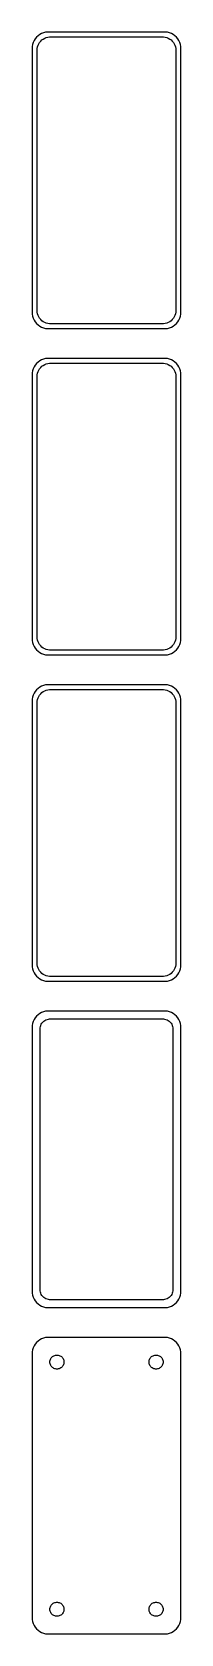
# Model space of a CAD drawing. Header units: metres. Extents: x -22 to 22, y 450 to 936.
import ezdxf

# ---------------------------------------------------------------- set-up
doc = ezdxf.new("R2010")
doc.units = ezdxf.units.M

msp = doc.modelspace()

# ---------------------------------------------------------------- linework, layer by layer
for p, q in [((-21.8815, 933.409), (-22.1489, 932.841)), ((-21.5451, 933.939), (-21.8815, 933.409)), ((-21.1448, 934.423), (-21.5451, 933.939)), ((-20.6871, 934.853), (-21.1448, 934.423)), ((-20.1791, 935.222), (-20.6871, 934.853)), ((-20.2361, 932.851), (-19.9159, 933.238)), ((-19.6289, 935.524), (-20.1791, 935.222)), ((-19.9159, 933.238), (-19.5497, 933.582)), ((-19.0451, 935.755), (-19.6289, 935.524)), ((-19.5497, 933.582), (-19.1433, 933.877)), ((-19.1433, 933.877), (-18.7031, 934.119)), ((-18.4369, 935.911), (-19.0451, 935.755)), ((-18.7031, 934.119), (-18.2361, 934.304)), ((-17.8139, 935.99), (-18.4369, 935.911)), ((-18.2361, 934.304), (-17.7495, 934.429)), ((17.8139, 935.99), (-17.8139, 935.99)), ((-17.7495, 934.429), (-17.2512, 934.492)), ((-17.2512, 934.492), (17.2512, 934.492)), ((17.2512, 934.492), (17.7495, 934.429)), ((17.7495, 934.429), (18.2361, 934.304)), ((18.4369, 935.911), (17.8139, 935.99)), ((18.2361, 934.304), (18.7031, 934.119)), ((19.0451, 935.755), (18.4369, 935.911)), ((18.7031, 934.119), (19.1433, 933.877)), ((19.6289, 935.524), (19.0451, 935.755)), ((19.1433, 933.877), (19.5497, 933.582)), ((19.5497, 933.582), (19.9159, 933.238)), ((20.1791, 935.222), (19.6289, 935.524)), ((19.9159, 933.238), (20.2361, 932.851)), ((20.6871, 934.853), (20.1791, 935.222)), ((21.1448, 934.423), (20.6871, 934.853)), ((21.5451, 933.939), (21.1448, 934.423)), ((21.8815, 933.409), (21.5451, 933.939)), ((22.1489, 932.841), (21.8815, 933.409)), ((-22.4606, 931.627), (-22.5, 931)), ((-22.5, 931), (-22.5, 851)), ((-22.3429, 932.243), (-22.4606, 931.627)), ((-22.1489, 932.841), (-22.3429, 932.243)), ((-21, 930.5), (-20.9684, 931.001)), ((-21, 851.5), (-21, 930.5)), ((-20.9684, 931.001), (-20.8743, 931.495)), ((-20.8743, 931.495), (-20.7191, 931.972)), ((-20.7191, 931.972), (-20.5052, 932.427)), ((-20.5052, 932.427), (-20.2361, 932.851)), ((20.2361, 932.851), (20.5052, 932.427)), ((20.5052, 932.427), (20.7191, 931.972)), ((20.7191, 931.972), (20.8743, 931.495)), ((20.8743, 931.495), (20.9684, 931.001)), ((20.9684, 931.001), (21, 930.5)), ((21, 930.5), (21, 851.5)), ((22.3429, 932.243), (22.1489, 932.841)), ((22.4606, 931.627), (22.3429, 932.243)), ((22.5, 931), (22.4606, 931.627)), ((22.5, 851), (22.5, 931)), ((-22.5, 851), (-22.4606, 850.373)), ((-20.9684, 850.999), (-21, 851.5)), ((-20.8743, 850.505), (-20.9684, 850.999)), ((-20.7191, 850.028), (-20.8743, 850.505)), ((20.8743, 850.505), (20.7191, 850.028)), ((20.9684, 850.999), (20.8743, 850.505)), ((21, 851.5), (20.9684, 850.999)), ((22.4606, 850.373), (22.5, 851)), ((-22.4606, 850.373), (-22.3429, 849.757)), ((-22.3429, 849.757), (-22.1489, 849.159)), ((-22.1489, 849.159), (-21.8815, 848.591)), ((-21.8815, 848.591), (-21.5451, 848.061)), ((-21.5451, 848.061), (-21.1448, 847.577)), ((-21.1448, 847.577), (-20.6871, 847.147)), ((-20.5052, 849.573), (-20.7191, 850.028)), ((-20.6871, 847.147), (-20.1791, 846.778)), ((-20.2361, 849.149), (-20.5052, 849.573)), ((-19.9159, 848.762), (-20.2361, 849.149)), ((-20.1791, 846.778), (-19.6289, 846.476)), ((-19.5497, 848.418), (-19.9159, 848.762)), ((-19.6289, 846.476), (-19.0451, 846.245)), ((-19.1433, 848.123), (-19.5497, 848.418)), ((-18.7031, 847.881), (-19.1433, 848.123)), ((-19.0451, 846.245), (-18.4369, 846.089)), ((-18.2361, 847.696), (-18.7031, 847.881)), ((-18.4369, 846.089), (-17.8139, 846.01)), ((-17.7495, 847.571), (-18.2361, 847.696)), ((-17.8139, 846.01), (17.8139, 846.01)), ((-17.2512, 847.508), (-17.7495, 847.571)), ((17.2512, 847.508), (-17.2512, 847.508)), ((17.7495, 847.571), (17.2512, 847.508)), ((18.2361, 847.696), (17.7495, 847.571)), ((17.8139, 846.01), (18.4369, 846.089)), ((18.7031, 847.881), (18.2361, 847.696)), ((18.4369, 846.089), (19.0451, 846.245)), ((19.1433, 848.123), (18.7031, 847.881)), ((19.0451, 846.245), (19.6289, 846.476)), ((19.5497, 848.418), (19.1433, 848.123)), ((19.9159, 848.762), (19.5497, 848.418)), ((19.6289, 846.476), (20.1791, 846.778)), ((20.2361, 849.149), (19.9159, 848.762)), ((20.1791, 846.778), (20.6871, 847.147)), ((20.5052, 849.573), (20.2361, 849.149)), ((20.7191, 850.028), (20.5052, 849.573)), ((20.6871, 847.147), (21.1448, 847.577)), ((21.1448, 847.577), (21.5451, 848.061)), ((21.5451, 848.061), (21.8815, 848.591)), ((21.8815, 848.591), (22.1489, 849.159)), ((22.1489, 849.159), (22.3429, 849.757)), ((22.3429, 849.757), (22.4606, 850.373)), ((-20.1791, 836.222), (-20.6871, 835.853)), ((-19.6289, 836.524), (-20.1791, 836.222)), ((-19.0451, 836.755), (-19.6289, 836.524)), ((-18.4369, 836.911), (-19.0451, 836.755)), ((-17.8139, 836.99), (-18.4369, 836.911)), ((17.8139, 836.99), (-17.8139, 836.99)), ((18.4369, 836.911), (17.8139, 836.99)), ((19.0451, 836.755), (18.4369, 836.911)), ((19.6289, 836.524), (19.0451, 836.755)), ((20.1791, 836.222), (19.6289, 836.524)), ((20.6871, 835.853), (20.1791, 836.222)), ((-22.4606, 832.627), (-22.5, 832)), ((-22.5, 832), (-22.5, 752)), ((-22.3429, 833.243), (-22.4606, 832.627)), ((-22.1489, 833.841), (-22.3429, 833.243)), ((-21.8815, 834.409), (-22.1489, 833.841)), ((-21.5451, 834.939), (-21.8815, 834.409)), ((-21.1448, 835.423), (-21.5451, 834.939)), ((-20.6871, 835.853), (-21.1448, 835.423)), ((-21, 831.5), (-20.9684, 832.001)), ((-21, 752.5), (-21, 831.5)), ((-20.9684, 832.001), (-20.8743, 832.495)), ((-20.8743, 832.495), (-20.7191, 832.972)), ((-20.7191, 832.972), (-20.5052, 833.427)), ((-20.5052, 833.427), (-20.2361, 833.851)), ((-20.2361, 833.851), (-19.9159, 834.238)), ((-19.9159, 834.238), (-19.5497, 834.582)), ((-19.5497, 834.582), (-19.1433, 834.877)), ((-19.1433, 834.877), (-18.7031, 835.119)), ((-18.7031, 835.119), (-18.2361, 835.304)), ((-18.2361, 835.304), (-17.7495, 835.429)), ((-17.7495, 835.429), (-17.2512, 835.492)), ((-17.2512, 835.492), (17.2512, 835.492)), ((17.2512, 835.492), (17.7495, 835.429)), ((17.7495, 835.429), (18.2361, 835.304)), ((18.2361, 835.304), (18.7031, 835.119)), ((18.7031, 835.119), (19.1433, 834.877)), ((19.1433, 834.877), (19.5497, 834.582)), ((19.5497, 834.582), (19.9159, 834.238)), ((19.9159, 834.238), (20.2361, 833.851)), ((20.2361, 833.851), (20.5052, 833.427)), ((20.5052, 833.427), (20.7191, 832.972)), ((21.1448, 835.423), (20.6871, 835.853)), ((20.7191, 832.972), (20.8743, 832.495)), ((20.8743, 832.495), (20.9684, 832.001)), ((20.9684, 832.001), (21, 831.5)), ((21, 831.5), (21, 752.5)), ((21.5451, 834.939), (21.1448, 835.423)), ((21.8815, 834.409), (21.5451, 834.939)), ((22.1489, 833.841), (21.8815, 834.409)), ((22.3429, 833.243), (22.1489, 833.841)), ((22.4606, 832.627), (22.3429, 833.243)), ((22.5, 832), (22.4606, 832.627)), ((22.5, 752), (22.5, 832)), ((-22.5, 752), (-22.4606, 751.373)), ((-22.4606, 751.373), (-22.3429, 750.757)), ((-22.3429, 750.757), (-22.1489, 750.159)), ((-22.1489, 750.159), (-21.8815, 749.591)), ((-21.8815, 749.591), (-21.5451, 749.061)), ((-21.5451, 749.061), (-21.1448, 748.577)), ((-21.1448, 748.577), (-20.6871, 748.147)), ((-20.9684, 751.999), (-21, 752.5)), ((-20.8743, 751.505), (-20.9684, 751.999)), ((-20.7191, 751.028), (-20.8743, 751.505)), ((-20.5052, 750.573), (-20.7191, 751.028)), ((-20.2361, 750.149), (-20.5052, 750.573)), ((-19.9159, 749.762), (-20.2361, 750.149)), ((-19.5497, 749.418), (-19.9159, 749.762)), ((-19.1433, 749.123), (-19.5497, 749.418)), ((-18.7031, 748.881), (-19.1433, 749.123)), ((-18.2361, 748.696), (-18.7031, 748.881)), ((-17.7495, 748.571), (-18.2361, 748.696)), ((-17.2512, 748.508), (-17.7495, 748.571)), ((17.2512, 748.508), (-17.2512, 748.508)), ((17.7495, 748.571), (17.2512, 748.508)), ((18.2361, 748.696), (17.7495, 748.571)), ((18.7031, 748.881), (18.2361, 748.696)), ((19.1433, 749.123), (18.7031, 748.881)), ((19.5497, 749.418), (19.1433, 749.123)), ((19.9159, 749.762), (19.5497, 749.418)), ((20.2361, 750.149), (19.9159, 749.762)), ((20.5052, 750.573), (20.2361, 750.149)), ((20.7191, 751.028), (20.5052, 750.573)), ((20.6871, 748.147), (21.1448, 748.577)), ((20.8743, 751.505), (20.7191, 751.028)), ((20.9684, 751.999), (20.8743, 751.505)), ((21, 752.5), (20.9684, 751.999)), ((21.1448, 748.577), (21.5451, 749.061)), ((21.5451, 749.061), (21.8815, 749.591)), ((21.8815, 749.591), (22.1489, 750.159)), ((22.1489, 750.159), (22.3429, 750.757)), ((22.3429, 750.757), (22.4606, 751.373)), ((22.4606, 751.373), (22.5, 752)), ((-20.6871, 748.147), (-20.1791, 747.778)), ((-20.1791, 747.778), (-19.6289, 747.476)), ((-19.6289, 747.476), (-19.0451, 747.245)), ((-19.0451, 747.245), (-18.4369, 747.089)), ((-18.4369, 747.089), (-17.8139, 747.01)), ((-17.8139, 747.01), (17.8139, 747.01)), ((17.8139, 747.01), (18.4369, 747.089)), ((18.4369, 747.089), (19.0451, 747.245)), ((19.0451, 747.245), (19.6289, 747.476)), ((19.6289, 747.476), (20.1791, 747.778)), ((20.1791, 747.778), (20.6871, 748.147)), ((-22.3429, 734.243), (-22.4606, 733.627)), ((-22.1489, 734.841), (-22.3429, 734.243)), ((-21.8815, 735.409), (-22.1489, 734.841)), ((-21.5451, 735.939), (-21.8815, 735.409)), ((-21.1448, 736.423), (-21.5451, 735.939)), ((-20.6871, 736.853), (-21.1448, 736.423)), ((-20.8743, 733.495), (-20.7191, 733.972)), ((-20.7191, 733.972), (-20.5052, 734.427)), ((-20.1791, 737.222), (-20.6871, 736.853)), ((-20.5052, 734.427), (-20.2361, 734.851)), ((-20.2361, 734.851), (-19.9159, 735.238)), ((-19.6289, 737.524), (-20.1791, 737.222)), ((-19.9159, 735.238), (-19.5497, 735.582)), ((-19.0451, 737.755), (-19.6289, 737.524)), ((-19.5497, 735.582), (-19.1433, 735.877)), ((-19.1433, 735.877), (-18.7031, 736.119)), ((-18.4369, 737.911), (-19.0451, 737.755)), ((-18.7031, 736.119), (-18.2361, 736.304)), ((-17.8139, 737.99), (-18.4369, 737.911)), ((-18.2361, 736.304), (-17.7495, 736.429)), ((17.8139, 737.99), (-17.8139, 737.99)), ((-17.7495, 736.429), (-17.2512, 736.492)), ((-17.2512, 736.492), (17.2512, 736.492)), ((17.2512, 736.492), (17.7495, 736.429)), ((17.7495, 736.429), (18.2361, 736.304)), ((18.4369, 737.911), (17.8139, 737.99)), ((18.2361, 736.304), (18.7031, 736.119)), ((19.0451, 737.755), (18.4369, 737.911)), ((18.7031, 736.119), (19.1433, 735.877)), ((19.6289, 737.524), (19.0451, 737.755)), ((19.1433, 735.877), (19.5497, 735.582)), ((19.5497, 735.582), (19.9159, 735.238)), ((20.1791, 737.222), (19.6289, 737.524)), ((19.9159, 735.238), (20.2361, 734.851)), ((20.6871, 736.853), (20.1791, 737.222)), ((20.2361, 734.851), (20.5052, 734.427)), ((20.5052, 734.427), (20.7191, 733.972)), ((21.1448, 736.423), (20.6871, 736.853)), ((20.7191, 733.972), (20.8743, 733.495)), ((21.5451, 735.939), (21.1448, 736.423)), ((21.8815, 735.409), (21.5451, 735.939)), ((22.1489, 734.841), (21.8815, 735.409)), ((22.3429, 734.243), (22.1489, 734.841)), ((22.4606, 733.627), (22.3429, 734.243)), ((-22.4606, 733.627), (-22.5, 733)), ((-22.5, 733), (-22.5, 653)), ((-21, 732.5), (-20.9684, 733.001)), ((-21, 653.5), (-21, 732.5)), ((-20.9684, 733.001), (-20.8743, 733.495)), ((20.8743, 733.495), (20.9684, 733.001)), ((20.9684, 733.001), (21, 732.5)), ((21, 732.5), (21, 653.5)), ((22.5, 733), (22.4606, 733.627)), ((22.5, 653), (22.5, 733)), ((-22.5, 653), (-22.4606, 652.373)), ((-22.4606, 652.373), (-22.3429, 651.757)), ((-22.3429, 651.757), (-22.1489, 651.159)), ((-20.9684, 652.999), (-21, 653.5)), ((-20.8743, 652.505), (-20.9684, 652.999)), ((-20.7191, 652.028), (-20.8743, 652.505)), ((-20.5052, 651.573), (-20.7191, 652.028)), ((-20.2361, 651.149), (-20.5052, 651.573)), ((20.5052, 651.573), (20.2361, 651.149)), ((20.7191, 652.028), (20.5052, 651.573)), ((20.8743, 652.505), (20.7191, 652.028)), ((20.9684, 652.999), (20.8743, 652.505)), ((21, 653.5), (20.9684, 652.999)), ((22.1489, 651.159), (22.3429, 651.757)), ((22.3429, 651.757), (22.4606, 652.373)), ((22.4606, 652.373), (22.5, 653)), ((-22.1489, 651.159), (-21.8815, 650.591)), ((-21.8815, 650.591), (-21.5451, 650.061)), ((-21.5451, 650.061), (-21.1448, 649.577)), ((-21.1448, 649.577), (-20.6871, 649.147)), ((-20.6871, 649.147), (-20.1791, 648.778)), ((-19.9159, 650.762), (-20.2361, 651.149)), ((-20.1791, 648.778), (-19.6289, 648.476)), ((-19.5497, 650.418), (-19.9159, 650.762)), ((-19.6289, 648.476), (-19.0451, 648.245)), ((-19.1433, 650.123), (-19.5497, 650.418)), ((-18.7031, 649.881), (-19.1433, 650.123)), ((-19.0451, 648.245), (-18.4369, 648.089)), ((-18.2361, 649.696), (-18.7031, 649.881)), ((-18.4369, 648.089), (-17.8139, 648.01)), ((-17.7495, 649.571), (-18.2361, 649.696)), ((-17.8139, 648.01), (17.8139, 648.01)), ((-17.2512, 649.508), (-17.7495, 649.571)), ((17.2512, 649.508), (-17.2512, 649.508)), ((17.7495, 649.571), (17.2512, 649.508)), ((18.2361, 649.696), (17.7495, 649.571)), ((17.8139, 648.01), (18.4369, 648.089)), ((18.7031, 649.881), (18.2361, 649.696)), ((18.4369, 648.089), (19.0451, 648.245)), ((19.1433, 650.123), (18.7031, 649.881)), ((19.0451, 648.245), (19.6289, 648.476)), ((19.5497, 650.418), (19.1433, 650.123)), ((19.9159, 650.762), (19.5497, 650.418)), ((19.6289, 648.476), (20.1791, 648.778)), ((20.2361, 651.149), (19.9159, 650.762)), ((20.1791, 648.778), (20.6871, 649.147)), ((20.6871, 649.147), (21.1448, 649.577)), ((21.1448, 649.577), (21.5451, 650.061)), ((21.5451, 650.061), (21.8815, 650.591)), ((21.8815, 650.591), (22.1489, 651.159)), ((-21.5451, 636.939), (-21.8815, 636.409)), ((-21.1448, 637.423), (-21.5451, 636.939)), ((-20.6871, 637.853), (-21.1448, 637.423)), ((-20.1791, 638.222), (-20.6871, 637.853)), ((-19.6289, 638.524), (-20.1791, 638.222)), ((-19.0451, 638.755), (-19.6289, 638.524)), ((-18.4369, 638.911), (-19.0451, 638.755)), ((-17.8139, 638.99), (-18.4369, 638.911)), ((17.8139, 638.99), (-17.8139, 638.99)), ((18.4369, 638.911), (17.8139, 638.99)), ((19.0451, 638.755), (18.4369, 638.911)), ((19.6289, 638.524), (19.0451, 638.755)), ((20.1791, 638.222), (19.6289, 638.524)), ((20.6871, 637.853), (20.1791, 638.222)), ((21.1448, 637.423), (20.6871, 637.853)), ((21.5451, 636.939), (21.1448, 637.423)), ((21.8815, 636.409), (21.5451, 636.939)), ((-22.4606, 634.627), (-22.5, 634)), ((-22.5, 634), (-22.5, 554)), ((-22.3429, 635.243), (-22.4606, 634.627)), ((-22.1489, 635.841), (-22.3429, 635.243)), ((-21.8815, 636.409), (-22.1489, 635.841)), ((-20.1129, 633.5), (-20.0884, 633.89)), ((-20.1129, 554.5), (-20.1129, 633.5)), ((-20.0884, 633.89), (-20.0151, 634.274)), ((-20.0151, 634.274), (-19.8943, 634.646)), ((-19.8943, 634.646), (-19.7279, 635)), ((-19.7279, 635), (-19.5184, 635.33)), ((-19.5184, 635.33), (-19.2692, 635.631)), ((-19.2692, 635.631), (-18.9842, 635.899)), ((-18.9842, 635.899), (-18.668, 636.128)), ((-18.668, 636.128), (-18.3254, 636.317)), ((-18.3254, 636.317), (-17.9619, 636.461)), ((-17.9619, 636.461), (-17.5833, 636.558)), ((-17.5833, 636.558), (-17.1954, 636.607)), ((-17.1954, 636.607), (17.1954, 636.607)), ((17.1954, 636.607), (17.5833, 636.558)), ((17.5833, 636.558), (17.9619, 636.461)), ((17.9619, 636.461), (18.3254, 636.317)), ((18.3254, 636.317), (18.668, 636.128)), ((18.668, 636.128), (18.9842, 635.899)), ((18.9842, 635.899), (19.2692, 635.631)), ((19.2692, 635.631), (19.5184, 635.33)), ((19.5184, 635.33), (19.7279, 635)), ((19.7279, 635), (19.8943, 634.646)), ((19.8943, 634.646), (20.0151, 634.274)), ((20.0151, 634.274), (20.0884, 633.89)), ((20.0884, 633.89), (20.1129, 633.5)), ((20.1129, 633.5), (20.1129, 554.5)), ((22.1489, 635.841), (21.8815, 636.409)), ((22.3429, 635.243), (22.1489, 635.841)), ((22.4606, 634.627), (22.3429, 635.243)), ((22.5, 634), (22.4606, 634.627)), ((22.5, 554), (22.5, 634)), ((-20.0884, 554.11), (-20.1129, 554.5)), ((-20.0151, 553.726), (-20.0884, 554.11)), ((20.0884, 554.11), (20.0151, 553.726)), ((20.1129, 554.5), (20.0884, 554.11)), ((-22.5, 554), (-22.4606, 553.373)), ((-22.4606, 553.373), (-22.3429, 552.757)), ((-22.3429, 552.757), (-22.1489, 552.159)), ((-22.1489, 552.159), (-21.8815, 551.591)), ((-21.8815, 551.591), (-21.5451, 551.061)), ((-21.5451, 551.061), (-21.1448, 550.577)), ((-21.1448, 550.577), (-20.6871, 550.147)), ((-20.6871, 550.147), (-20.1791, 549.778)), ((-20.1791, 549.778), (-19.6289, 549.476)), ((-19.8943, 553.354), (-20.0151, 553.726)), ((-19.7279, 553), (-19.8943, 553.354)), ((-19.5184, 552.67), (-19.7279, 553)), ((-19.6289, 549.476), (-19.0451, 549.245)), ((-19.2692, 552.369), (-19.5184, 552.67)), ((-18.9842, 552.101), (-19.2692, 552.369)), ((-19.0451, 549.245), (-18.4369, 549.089)), ((-18.668, 551.872), (-18.9842, 552.101)), ((-18.3254, 551.683), (-18.668, 551.872)), ((-17.9619, 551.539), (-18.3254, 551.683)), ((-17.5833, 551.442), (-17.9619, 551.539)), ((-17.1954, 551.393), (-17.5833, 551.442)), ((17.1954, 551.393), (-17.1954, 551.393)), ((17.5833, 551.442), (17.1954, 551.393)), ((17.9619, 551.539), (17.5833, 551.442)), ((18.3254, 551.683), (17.9619, 551.539)), ((18.668, 551.872), (18.3254, 551.683)), ((18.4369, 549.089), (19.0451, 549.245)), ((18.9842, 552.101), (18.668, 551.872)), ((19.2692, 552.369), (18.9842, 552.101)), ((19.0451, 549.245), (19.6289, 549.476)), ((19.5184, 552.67), (19.2692, 552.369)), ((19.7279, 553), (19.5184, 552.67)), ((19.6289, 549.476), (20.1791, 549.778)), ((19.8943, 553.354), (19.7279, 553)), ((20.0151, 553.726), (19.8943, 553.354)), ((20.1791, 549.778), (20.6871, 550.147)), ((20.6871, 550.147), (21.1448, 550.577)), ((21.1448, 550.577), (21.5451, 551.061)), ((21.5451, 551.061), (21.8815, 551.591)), ((21.8815, 551.591), (22.1489, 552.159)), ((22.1489, 552.159), (22.3429, 552.757)), ((22.3429, 552.757), (22.4606, 553.373)), ((22.4606, 553.373), (22.5, 554)), ((-18.4369, 549.089), (-17.8139, 549.01)), ((-17.8139, 549.01), (17.8139, 549.01)), ((17.8139, 549.01), (18.4369, 549.089)), ((-19.6289, 539.524), (-20.1791, 539.222)), ((-19.0451, 539.755), (-19.6289, 539.524)), ((-18.4369, 539.911), (-19.0451, 539.755)), ((-17.8139, 539.99), (-18.4369, 539.911)), ((17.8139, 539.99), (-17.8139, 539.99)), ((18.4369, 539.911), (17.8139, 539.99)), ((19.0451, 539.755), (18.4369, 539.911)), ((19.6289, 539.524), (19.0451, 539.755)), ((20.1791, 539.222), (19.6289, 539.524)), ((-22.4606, 535.627), (-22.5, 535)), ((-22.5, 535), (-22.5, 455)), ((-22.3429, 536.243), (-22.4606, 535.627)), ((-22.1489, 536.841), (-22.3429, 536.243)), ((-21.8815, 537.409), (-22.1489, 536.841)), ((-21.5451, 537.939), (-21.8815, 537.409)), ((-21.1448, 538.423), (-21.5451, 537.939)), ((-20.6871, 538.853), (-21.1448, 538.423)), ((-20.1791, 539.222), (-20.6871, 538.853)), ((-15.6598, 534.531), (-15.4001, 534.597)), ((-15.4001, 534.597), (-15.1341, 534.631)), ((-15.1341, 534.631), (-14.8659, 534.631)), ((-14.8659, 534.631), (-14.5999, 534.597)), ((-14.5999, 534.597), (-14.3401, 534.531)), ((14.3401, 534.531), (14.5999, 534.597)), ((14.5999, 534.597), (14.8659, 534.631)), ((14.8659, 534.631), (15.1341, 534.631)), ((15.1341, 534.631), (15.4001, 534.597)), ((15.4001, 534.597), (15.6598, 534.531)), ((20.6871, 538.853), (20.1791, 539.222)), ((21.1448, 538.423), (20.6871, 538.853)), ((21.5451, 537.939), (21.1448, 538.423)), ((21.8815, 537.409), (21.5451, 537.939)), ((22.1489, 536.841), (21.8815, 537.409)), ((22.3429, 536.243), (22.1489, 536.841)), ((22.4606, 535.627), (22.3429, 536.243)), ((22.5, 535), (22.4606, 535.627)), ((22.5, 455), (22.5, 535)), ((-17.1353, 532.5), (-17.1185, 532.768)), ((-17.1185, 532.232), (-17.1353, 532.5)), ((-17.1185, 532.768), (-17.0682, 533.031)), ((-17.0682, 531.969), (-17.1185, 532.232)), ((-17.0682, 533.031), (-16.9853, 533.286)), ((-16.9853, 531.714), (-17.0682, 531.969)), ((-16.9853, 533.286), (-16.8712, 533.529)), ((-16.8712, 531.471), (-16.9853, 531.714)), ((-16.8712, 533.529), (-16.7275, 533.755)), ((-16.7275, 531.245), (-16.8712, 531.471)), ((-16.7275, 533.755), (-16.5565, 533.962)), ((-16.5565, 531.038), (-16.7275, 531.245)), ((-16.5565, 533.962), (-16.3611, 534.145)), ((-16.3611, 530.855), (-16.5565, 531.038)), ((-16.3611, 534.145), (-16.1441, 534.303)), ((-16.1441, 530.697), (-16.3611, 530.855)), ((-16.1441, 534.303), (-15.9091, 534.432)), ((-15.9091, 530.568), (-16.1441, 530.697)), ((-15.9091, 534.432), (-15.6598, 534.531)), ((-15.6598, 530.469), (-15.9091, 530.568)), ((-15.4001, 530.403), (-15.6598, 530.469)), ((-15.1341, 530.369), (-15.4001, 530.403)), ((-14.8659, 530.369), (-15.1341, 530.369)), ((-14.5999, 530.403), (-14.8659, 530.369)), ((-14.3401, 530.469), (-14.5999, 530.403)), ((-14.3401, 534.531), (-14.0908, 534.432)), ((-14.0908, 530.568), (-14.3401, 530.469)), ((-14.0908, 534.432), (-13.8559, 534.303)), ((-13.8559, 530.697), (-14.0908, 530.568)), ((-13.8559, 534.303), (-13.6389, 534.145)), ((-13.6389, 530.855), (-13.8559, 530.697)), ((-13.6389, 534.145), (-13.4434, 533.962)), ((-13.4434, 531.038), (-13.6389, 530.855)), ((-13.4434, 533.962), (-13.2725, 533.755)), ((-13.2725, 531.245), (-13.4434, 531.038)), ((-13.2725, 533.755), (-13.1288, 533.529)), ((-13.1288, 531.471), (-13.2725, 531.245)), ((-13.1288, 533.529), (-13.0146, 533.286)), ((-13.0146, 531.714), (-13.1288, 531.471)), ((-13.0146, 533.286), (-12.9318, 533.031)), ((-12.9318, 531.969), (-13.0146, 531.714)), ((-12.9318, 533.031), (-12.8815, 532.768)), ((-12.8815, 532.232), (-12.9318, 531.969)), ((-12.8815, 532.768), (-12.8647, 532.5)), ((-12.8647, 532.5), (-12.8815, 532.232)), ((12.8647, 532.5), (12.8815, 532.768)), ((12.8815, 532.232), (12.8647, 532.5)), ((12.8815, 532.768), (12.9318, 533.031)), ((12.9318, 531.969), (12.8815, 532.232)), ((12.9318, 533.031), (13.0146, 533.286)), ((13.0146, 531.714), (12.9318, 531.969)), ((13.0146, 533.286), (13.1288, 533.529)), ((13.1288, 531.471), (13.0146, 531.714)), ((13.1288, 533.529), (13.2725, 533.755)), ((13.2725, 531.245), (13.1288, 531.471)), ((13.2725, 533.755), (13.4434, 533.962)), ((13.4434, 531.038), (13.2725, 531.245)), ((13.4434, 533.962), (13.6389, 534.145)), ((13.6389, 530.855), (13.4434, 531.038)), ((13.6389, 534.145), (13.8559, 534.303)), ((13.8559, 530.697), (13.6389, 530.855)), ((13.8559, 534.303), (14.0908, 534.432)), ((14.0908, 530.568), (13.8559, 530.697)), ((14.0908, 534.432), (14.3401, 534.531)), ((14.3401, 530.469), (14.0908, 530.568)), ((14.5999, 530.403), (14.3401, 530.469)), ((14.8659, 530.369), (14.5999, 530.403)), ((15.1341, 530.369), (14.8659, 530.369)), ((15.4001, 530.403), (15.1341, 530.369)), ((15.6598, 530.469), (15.4001, 530.403)), ((15.6598, 534.531), (15.9091, 534.432)), ((15.9091, 530.568), (15.6598, 530.469)), ((15.9091, 534.432), (16.1441, 534.303)), ((16.1441, 530.697), (15.9091, 530.568)), ((16.1441, 534.303), (16.3611, 534.145)), ((16.3611, 530.855), (16.1441, 530.697)), ((16.3611, 534.145), (16.5565, 533.962)), ((16.5565, 531.038), (16.3611, 530.855)), ((16.5565, 533.962), (16.7275, 533.755)), ((16.7275, 531.245), (16.5565, 531.038)), ((16.7275, 533.755), (16.8712, 533.529)), ((16.8712, 531.471), (16.7275, 531.245)), ((16.8712, 533.529), (16.9853, 533.286)), ((16.9853, 531.714), (16.8712, 531.471)), ((16.9853, 533.286), (17.0682, 533.031)), ((17.0682, 531.969), (16.9853, 531.714)), ((17.0682, 533.031), (17.1185, 532.768)), ((17.1185, 532.232), (17.0682, 531.969)), ((17.1185, 532.768), (17.1353, 532.5)), ((17.1353, 532.5), (17.1185, 532.232)), ((-17.1353, 457.5), (-17.1185, 457.768)), ((-17.1185, 457.232), (-17.1353, 457.5)), ((-17.1185, 457.768), (-17.0682, 458.031)), ((-17.0682, 456.969), (-17.1185, 457.232)), ((-17.0682, 458.031), (-16.9853, 458.286)), ((-16.9853, 456.714), (-17.0682, 456.969)), ((-16.9853, 458.286), (-16.8712, 458.529)), ((-16.8712, 458.529), (-16.7275, 458.755)), ((-16.7275, 458.755), (-16.5565, 458.962)), ((-16.5565, 458.962), (-16.3611, 459.145)), ((-16.3611, 459.145), (-16.1441, 459.303)), ((-16.1441, 459.303), (-15.9091, 459.432)), ((-15.9091, 459.432), (-15.6598, 459.531)), ((-15.6598, 459.531), (-15.4001, 459.597)), ((-15.4001, 459.597), (-15.1341, 459.631)), ((-15.1341, 459.631), (-14.8659, 459.631)), ((-14.8659, 459.631), (-14.5999, 459.597)), ((-14.5999, 459.597), (-14.3401, 459.531)), ((-14.3401, 459.531), (-14.0908, 459.432)), ((-14.0908, 459.432), (-13.8559, 459.303)), ((-13.8559, 459.303), (-13.6389, 459.145)), ((-13.6389, 459.145), (-13.4434, 458.962)), ((-13.4434, 458.962), (-13.2725, 458.755)), ((-13.2725, 458.755), (-13.1288, 458.529)), ((-13.1288, 458.529), (-13.0146, 458.286)), ((-13.0146, 458.286), (-12.9318, 458.031)), ((-12.9318, 456.969), (-13.0146, 456.714)), ((-12.9318, 458.031), (-12.8815, 457.768)), ((-12.8815, 457.232), (-12.9318, 456.969)), ((-12.8815, 457.768), (-12.8647, 457.5)), ((-12.8647, 457.5), (-12.8815, 457.232)), ((12.8647, 457.5), (12.8815, 457.768)), ((12.8815, 457.232), (12.8647, 457.5)), ((12.8815, 457.768), (12.9318, 458.031)), ((12.9318, 456.969), (12.8815, 457.232)), ((12.9318, 458.031), (13.0146, 458.286)), ((13.0146, 456.714), (12.9318, 456.969)), ((13.0146, 458.286), (13.1288, 458.529)), ((13.1288, 458.529), (13.2725, 458.755)), ((13.2725, 458.755), (13.4434, 458.962)), ((13.4434, 458.962), (13.6389, 459.145)), ((13.6389, 459.145), (13.8559, 459.303)), ((13.8559, 459.303), (14.0908, 459.432)), ((14.0908, 459.432), (14.3401, 459.531)), ((14.3401, 459.531), (14.5999, 459.597)), ((14.5999, 459.597), (14.8659, 459.631)), ((14.8659, 459.631), (15.1341, 459.631)), ((15.1341, 459.631), (15.4001, 459.597)), ((15.4001, 459.597), (15.6598, 459.531)), ((15.6598, 459.531), (15.9091, 459.432)), ((15.9091, 459.432), (16.1441, 459.303)), ((16.1441, 459.303), (16.3611, 459.145)), ((16.3611, 459.145), (16.5565, 458.962)), ((16.5565, 458.962), (16.7275, 458.755)), ((16.7275, 458.755), (16.8712, 458.529)), ((16.8712, 458.529), (16.9853, 458.286)), ((16.9853, 458.286), (17.0682, 458.031)), ((17.0682, 456.969), (16.9853, 456.714)), ((17.0682, 458.031), (17.1185, 457.768)), ((17.1185, 457.232), (17.0682, 456.969)), ((17.1185, 457.768), (17.1353, 457.5)), ((17.1353, 457.5), (17.1185, 457.232)), ((-22.5, 455), (-22.4606, 454.373)), ((-22.4606, 454.373), (-22.3429, 453.757)), ((-22.3429, 453.757), (-22.1489, 453.159)), ((-22.1489, 453.159), (-21.8815, 452.591)), ((-21.8815, 452.591), (-21.5451, 452.061)), ((-21.5451, 452.061), (-21.1448, 451.577)), ((-16.8712, 456.471), (-16.9853, 456.714)), ((-16.7275, 456.245), (-16.8712, 456.471)), ((-16.5565, 456.038), (-16.7275, 456.245)), ((-16.3611, 455.855), (-16.5565, 456.038)), ((-16.1441, 455.697), (-16.3611, 455.855)), ((-15.9091, 455.568), (-16.1441, 455.697)), ((-15.6598, 455.469), (-15.9091, 455.568)), ((-15.4001, 455.403), (-15.6598, 455.469)), ((-15.1341, 455.369), (-15.4001, 455.403)), ((-14.8659, 455.369), (-15.1341, 455.369)), ((-14.5999, 455.403), (-14.8659, 455.369)), ((-14.3401, 455.469), (-14.5999, 455.403)), ((-14.0908, 455.568), (-14.3401, 455.469)), ((-13.8559, 455.697), (-14.0908, 455.568)), ((-13.6389, 455.855), (-13.8559, 455.697)), ((-13.4434, 456.038), (-13.6389, 455.855)), ((-13.2725, 456.245), (-13.4434, 456.038)), ((-13.1288, 456.471), (-13.2725, 456.245)), ((-13.0146, 456.714), (-13.1288, 456.471)), ((13.1288, 456.471), (13.0146, 456.714)), ((13.2725, 456.245), (13.1288, 456.471)), ((13.4434, 456.038), (13.2725, 456.245)), ((13.6389, 455.855), (13.4434, 456.038)), ((13.8559, 455.697), (13.6389, 455.855)), ((14.0908, 455.568), (13.8559, 455.697)), ((14.3401, 455.469), (14.0908, 455.568)), ((14.5999, 455.403), (14.3401, 455.469)), ((14.8659, 455.369), (14.5999, 455.403)), ((15.1341, 455.369), (14.8659, 455.369)), ((15.4001, 455.403), (15.1341, 455.369)), ((15.6598, 455.469), (15.4001, 455.403)), ((15.9091, 455.568), (15.6598, 455.469)), ((16.1441, 455.697), (15.9091, 455.568)), ((16.3611, 455.855), (16.1441, 455.697)), ((16.5565, 456.038), (16.3611, 455.855)), ((16.7275, 456.245), (16.5565, 456.038)), ((16.8712, 456.471), (16.7275, 456.245)), ((16.9853, 456.714), (16.8712, 456.471)), ((21.1448, 451.577), (21.5451, 452.061)), ((21.5451, 452.061), (21.8815, 452.591)), ((21.8815, 452.591), (22.1489, 453.159)), ((22.1489, 453.159), (22.3429, 453.757)), ((22.3429, 453.757), (22.4606, 454.373)), ((22.4606, 454.373), (22.5, 455)), ((-21.1448, 451.577), (-20.6871, 451.147)), ((-20.6871, 451.147), (-20.1791, 450.778)), ((-20.1791, 450.778), (-19.6289, 450.476)), ((-19.6289, 450.476), (-19.0451, 450.245)), ((-19.0451, 450.245), (-18.4369, 450.089)), ((-18.4369, 450.089), (-17.8139, 450.01)), ((-17.8139, 450.01), (17.8139, 450.01)), ((17.8139, 450.01), (18.4369, 450.089)), ((18.4369, 450.089), (19.0451, 450.245)), ((19.0451, 450.245), (19.6289, 450.476)), ((19.6289, 450.476), (20.1791, 450.778)), ((20.1791, 450.778), (20.6871, 451.147)), ((20.6871, 451.147), (21.1448, 451.577))]:
    msp.add_line(p, q)

doc.saveas('drawing.dxf')
